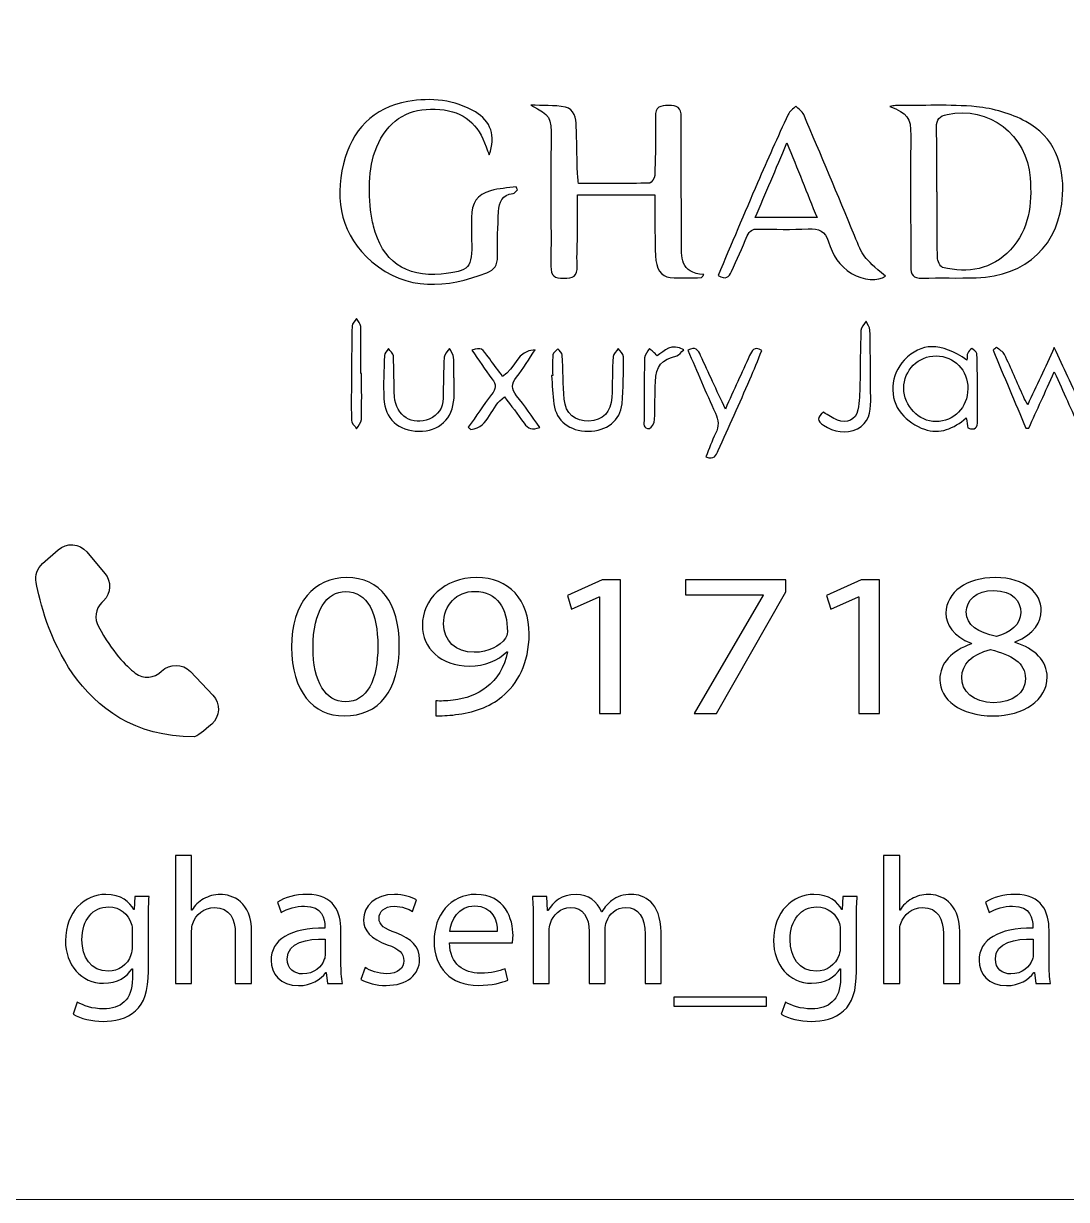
# Model space of a CAD drawing. Header units: millimetres. Extents: x -576 to 618, y 160 to 343.
# Drawn here: x -132.72 to -115.43, y 263.5 to 283 of the extents above; entities that cross this region are included whole.
import ezdxf

# ---------------------------------------------------------------- set-up
doc = ezdxf.new("R2010")
doc.units = ezdxf.units.MM
doc.header["$MEASUREMENT"] = 0
doc.layers.add('Layer 1', color=7, linetype='Continuous')

msp = doc.modelspace()

# ---------------------------------------------------------------- linework, layer by layer
at = {"layer": 'Layer 1', "color": 250, "lineweight": 18}
msp.add_open_spline([(-135.6783, 303.3001), (-135.6783, 303.3001), (-101.8483, 303.3001), (-101.8483, 303.3001), (-100.2043, 303.3001), (-98.8633, 301.9591), (-98.8633, 300.3151), (-98.8633, 300.3151), (-98.8633, 266.4851), (-98.8633, 266.4851), (-98.8633, 264.8411), (-100.2043, 263.5001), (-101.8483, 263.5001), (-101.8483, 263.5001), (-135.6783, 263.5001), (-135.6783, 263.5001), (-137.3223, 263.5001), (-138.6633, 264.8411), (-138.6633, 266.4851), (-138.6633, 266.4851), (-138.6633, 300.3151), (-138.6633, 300.3151), (-138.6633, 301.9591), (-137.3223, 303.3001), (-135.6783, 303.3001)], degree=3, knots=[0, 0, 0, 0, 0.125, 0.125, 0.125, 0.25, 0.25, 0.25, 0.375, 0.375, 0.375, 0.5, 0.5, 0.5, 0.625, 0.625, 0.625, 0.75, 0.75, 0.75, 0.875, 0.875, 0.875, 1, 1, 1, 1], dxfattribs=at)
at = {"layer": 'Layer 1', "color": 230}
for points, knots in [([(-125.002, 280.8265), (-125.0198, 280.87), (-125.0407, 280.9121), (-125.0551, 280.9566), (-125.1761, 281.3286), (-125.4245, 281.5452), (-125.8195, 281.5773), (-126.2382, 281.6116), (-126.5808, 281.4771), (-126.7961, 281.1002), (-127.0089, 280.7283), (-127.0046, 280.3196), (-126.9695, 279.9099), (-126.9617, 279.8203), (-126.9387, 279.7317), (-126.9178, 279.644), (-126.7826, 279.0684), (-126.3874, 278.7875), (-125.7974, 278.8465), (-125.3222, 278.8946), (-125.2828, 278.9389), (-125.2928, 279.4122), (-125.2953, 279.5367), (-125.2972, 279.6616), (-125.2956, 279.786), (-125.2934, 280.0269), (-125.2042, 280.1642), (-124.9789, 280.2287), (-124.842, 280.2678), (-124.6956, 280.2733), (-124.5537, 280.2939), (-124.5471, 280.2768), (-124.5406, 280.2602), (-124.534, 280.2431), (-124.558, 280.2222), (-124.5805, 280.1851), (-124.6067, 280.1826), (-124.7889, 280.1632), (-124.8394, 280.0366), (-124.847, 279.8852), (-124.8594, 279.6365), (-124.87, 279.3869), (-124.8647, 279.1376), (-124.8619, 278.9966), (-124.914, 278.9158), (-125.042, 278.8674), (-125.7088, 278.6141), (-126.3668, 278.5564), (-126.9474, 279.0524), (-127.4476, 279.4802), (-127.5702, 280.0547), (-127.4188, 280.6756), (-127.2828, 281.2321), (-126.9284, 281.6081), (-126.349, 281.709), (-125.9645, 281.776), (-125.5802, 281.7408), (-125.2311, 281.5352), (-124.9777, 281.3853), (-124.8847, 281.138), (-125.002, 280.8265)], [0, 0, 0, 0, 0.05, 0.05, 0.05, 0.1, 0.1, 0.1, 0.15, 0.15, 0.15, 0.2, 0.2, 0.2, 0.25, 0.25, 0.25, 0.3, 0.3, 0.3, 0.35, 0.35, 0.35, 0.4, 0.4, 0.4, 0.45, 0.45, 0.45, 0.5, 0.5, 0.5, 0.55, 0.55, 0.55, 0.6, 0.6, 0.6, 0.65, 0.65, 0.65, 0.7, 0.7, 0.7, 0.75, 0.75, 0.75, 0.8, 0.8, 0.8, 0.85, 0.85, 0.85, 0.9, 0.9, 0.9, 0.95, 0.95, 0.95, 1, 1, 1, 1]), ([(-121.4823, 278.7875), (-121.6564, 278.7875), (-121.8314, 278.776), (-122.004, 278.7913), (-122.1534, 278.8043), (-122.2373, 278.9345), (-122.2458, 279.1517), (-122.2564, 279.4234), (-122.2545, 279.6958), (-122.2573, 279.9682), (-122.2579, 280.029), (-122.2573, 280.0899), (-122.2573, 280.1601), (-122.2573, 280.1601), (-123.5375, 280.1601), (-123.5375, 280.1601), (-123.5375, 279.9494), (-123.5362, 279.7466), (-123.5378, 279.5442), (-123.5394, 279.357), (-123.5543, 279.1694), (-123.5437, 278.9828), (-123.5341, 278.8088), (-123.6139, 278.7776), (-123.7665, 278.7766), (-123.9169, 278.7753), (-123.9815, 278.8159), (-123.9796, 278.976), (-123.9746, 279.4746), (-123.9809, 279.9738), (-123.9815, 280.4727), (-123.9815, 280.6771), (-123.9771, 280.8811), (-123.9768, 281.0852), (-123.9762, 281.4611), (-123.9824, 281.4702), (-124.3135, 281.6478), (-124.1216, 281.639), (-123.9254, 281.6518), (-123.7391, 281.6147), (-123.5927, 281.5853), (-123.5646, 281.4312), (-123.5587, 281.2977), (-123.5481, 281.0596), (-123.5484, 280.8215), (-123.5419, 280.5835), (-123.5397, 280.5108), (-123.5303, 280.439), (-123.5231, 280.3497), (-123.1213, 280.3497), (-122.7313, 280.347), (-122.3416, 280.3554), (-122.3116, 280.356), (-122.2598, 280.4369), (-122.2583, 280.4818), (-122.2483, 280.8047), (-122.2401, 281.1282), (-122.2485, 281.4509), (-122.2532, 281.6243), (-122.1662, 281.6437), (-122.0283, 281.6437), (-121.8913, 281.6437), (-121.819, 281.611), (-121.8199, 281.4533), (-121.8233, 280.7673), (-121.8161, 280.0811), (-121.8158, 279.3947), (-121.8158, 279.1342), (-121.8433, 278.8621), (-121.4439, 278.8384), (-121.4567, 278.8212), (-121.4694, 278.8047), (-121.4823, 278.7875)], [0, 0, 0, 0, 0.0416667, 0.0416667, 0.0416667, 0.0833333, 0.0833333, 0.0833333, 0.125, 0.125, 0.125, 0.1666667, 0.1666667, 0.1666667, 0.2083333, 0.2083333, 0.2083333, 0.25, 0.25, 0.25, 0.2916667, 0.2916667, 0.2916667, 0.3333333, 0.3333333, 0.3333333, 0.375, 0.375, 0.375, 0.4166667, 0.4166667, 0.4166667, 0.4583333, 0.4583333, 0.4583333, 0.5, 0.5, 0.5, 0.5416667, 0.5416667, 0.5416667, 0.5833333, 0.5833333, 0.5833333, 0.625, 0.625, 0.625, 0.6666667, 0.6666667, 0.6666667, 0.7083333, 0.7083333, 0.7083333, 0.75, 0.75, 0.75, 0.7916667, 0.7916667, 0.7916667, 0.8333333, 0.8333333, 0.8333333, 0.875, 0.875, 0.875, 0.9166667, 0.9166667, 0.9166667, 0.9583333, 0.9583333, 0.9583333, 1, 1, 1, 1]), ([(-121.2095, 278.8221), (-120.9883, 279.3426), (-120.774, 279.853), (-120.5543, 280.361), (-120.3902, 280.7401), (-120.221, 281.1173), (-120.048, 281.4924), (-120.0229, 281.5467), (-119.9637, 281.585), (-119.9203, 281.6306), (-119.876, 281.5844), (-119.8136, 281.546), (-119.7899, 281.4908), (-119.506, 280.8247), (-119.2245, 280.1575), (-118.9493, 279.4877), (-118.8024, 279.1304), (-118.8083, 279.128), (-118.4364, 278.8147), (-118.5471, 278.7208), (-118.8077, 278.7429), (-118.9961, 278.8574), (-119.197, 278.9791), (-119.3138, 279.1666), (-119.379, 279.3804), (-119.4339, 279.561), (-119.5368, 279.6063), (-119.7141, 279.5965), (-119.9908, 279.5816), (-120.2692, 279.5894), (-120.5468, 279.5944), (-120.6389, 279.5959), (-120.6901, 279.566), (-120.7259, 279.4789), (-120.808, 279.2802), (-120.9016, 279.0864), (-120.9877, 278.8895), (-121.0279, 278.7975), (-121.081, 278.7492), (-121.2095, 278.8221)], [0, 0, 0, 0, 0.0769231, 0.0769231, 0.0769231, 0.1538462, 0.1538462, 0.1538462, 0.2307692, 0.2307692, 0.2307692, 0.3076923, 0.3076923, 0.3076923, 0.3846154, 0.3846154, 0.3846154, 0.4615385, 0.4615385, 0.4615385, 0.5384615, 0.5384615, 0.5384615, 0.6153846, 0.6153846, 0.6153846, 0.6923077, 0.6923077, 0.6923077, 0.7692308, 0.7692308, 0.7692308, 0.8461538, 0.8461538, 0.8461538, 0.9230769, 0.9230769, 0.9230769, 1, 1, 1, 1]), ([(-118.3602, 281.6248), (-118.3293, 281.6304), (-118.2987, 281.641), (-118.2682, 281.6407), (-117.8207, 281.6386), (-117.3708, 281.6635), (-116.9275, 281.6217), (-116.6479, 281.5951), (-116.3558, 281.5097), (-116.1084, 281.3774), (-115.6348, 281.125), (-115.4707, 280.6704), (-115.4978, 280.1583), (-115.5418, 279.3337), (-116.1, 278.8076), (-116.9291, 278.7852), (-117.2285, 278.7768), (-117.529, 278.7876), (-117.8289, 278.7786), (-117.9723, 278.7745), (-118.0167, 278.8348), (-118.0164, 278.9686), (-118.0148, 279.5518), (-118.0192, 280.1349), (-118.0201, 280.7178), (-118.0201, 280.8594), (-118.0107, 281.0008), (-118.0127, 281.1424), (-118.0167, 281.4466), (-118.0688, 281.5134), (-118.3602, 281.6248)], [0, 0, 0, 0, 0.1, 0.1, 0.1, 0.2, 0.2, 0.2, 0.3, 0.3, 0.3, 0.4, 0.4, 0.4, 0.5, 0.5, 0.5, 0.6, 0.6, 0.6, 0.7, 0.7, 0.7, 0.8, 0.8, 0.8, 0.9, 0.9, 0.9, 1, 1, 1, 1]), ([(-117.5858, 280.2117), (-117.5858, 280.2117), (-117.5773, 280.2117), (-117.5773, 280.2117), (-117.5773, 279.8494), (-117.5812, 279.4869), (-117.5733, 279.1246), (-117.5718, 279.0663), (-117.5277, 278.968), (-117.4869, 278.958), (-117.0638, 278.8569), (-116.6738, 278.9181), (-116.3642, 279.2498), (-116.0491, 279.587), (-116.0042, 280.0073), (-116.0358, 280.4407), (-116.0885, 281.1646), (-116.72, 281.6413), (-117.4113, 281.495), (-117.5393, 281.4681), (-117.5918, 281.4176), (-117.5886, 281.2819), (-117.5798, 280.9252), (-117.5858, 280.5686), (-117.5858, 280.2117)], [0, 0, 0, 0, 0.125, 0.125, 0.125, 0.25, 0.25, 0.25, 0.375, 0.375, 0.375, 0.5, 0.5, 0.5, 0.625, 0.625, 0.625, 0.75, 0.75, 0.75, 0.875, 0.875, 0.875, 1, 1, 1, 1]), ([(-120.0676, 281.0237), (-120.2545, 280.5825), (-120.4214, 280.1879), (-120.5927, 279.7828), (-120.5927, 279.7828), (-119.5687, 279.7828), (-119.5687, 279.7828), (-119.7337, 280.1931), (-119.8907, 280.5838), (-120.0676, 281.0237)], [0, 0, 0, 0, 0.3333333, 0.3333333, 0.3333333, 0.6666667, 0.6666667, 0.6666667, 1, 1, 1, 1]), ([(-127.1171, 277.1994), (-127.1171, 276.9452), (-127.1124, 276.6905), (-127.1209, 276.4365), (-127.1227, 276.3835), (-127.1723, 276.3321), (-127.2001, 276.2799), (-127.2304, 276.3286), (-127.2862, 276.3773), (-127.2865, 276.4263), (-127.289, 276.946), (-127.2847, 277.4662), (-127.2753, 277.986), (-127.2747, 278.0278), (-127.2257, 278.069), (-127.1989, 278.1101), (-127.1758, 278.0665), (-127.1336, 278.0235), (-127.1324, 277.9794), (-127.1262, 277.7196), (-127.1295, 277.4593), (-127.1295, 277.1994), (-127.1295, 277.1994), (-127.1171, 277.1994), (-127.1171, 277.1994)], [0, 0, 0, 0, 0.125, 0.125, 0.125, 0.25, 0.25, 0.25, 0.375, 0.375, 0.375, 0.5, 0.5, 0.5, 0.625, 0.625, 0.625, 0.75, 0.75, 0.75, 0.875, 0.875, 0.875, 1, 1, 1, 1]), ([(-119.4636, 276.5547), (-119.3791, 276.5075), (-119.3083, 276.4595), (-119.2312, 276.4264), (-119.0739, 276.3588), (-118.9273, 276.4258), (-118.8927, 276.5943), (-118.8646, 276.7309), (-118.8624, 276.8739), (-118.8586, 277.0149), (-118.8505, 277.3144), (-118.8527, 277.6142), (-118.8405, 277.9138), (-118.8384, 277.9656), (-118.7847, 278.0159), (-118.7547, 278.0664), (-118.7329, 278.0161), (-118.6933, 277.9659), (-118.692, 277.9154), (-118.6836, 277.525), (-118.683, 277.1347), (-118.6787, 276.744), (-118.6764, 276.5534), (-118.7124, 276.3768), (-118.8992, 276.2826), (-119.0949, 276.1844), (-119.2833, 276.2308), (-119.4621, 276.3413), (-119.5681, 276.4071), (-119.5719, 276.4742), (-119.4636, 276.5547)], [0, 0, 0, 0, 0.1, 0.1, 0.1, 0.2, 0.2, 0.2, 0.3, 0.3, 0.3, 0.4, 0.4, 0.4, 0.5, 0.5, 0.5, 0.6, 0.6, 0.6, 0.7, 0.7, 0.7, 0.8, 0.8, 0.8, 0.9, 0.9, 0.9, 1, 1, 1, 1]), ([(-117.0845, 277.4208), (-117.0798, 277.472), (-117.0842, 277.5088), (-117.0714, 277.5372), (-117.058, 277.5668), (-117.0278, 277.5884), (-117.0043, 277.6137), (-116.9759, 277.5866), (-116.9269, 277.5619), (-116.922, 277.5307), (-116.9085, 277.4473), (-116.9126, 277.3616), (-116.912, 277.2764), (-116.9104, 276.9881), (-116.911, 276.6995), (-116.9073, 276.4109), (-116.9061, 276.2979), (-116.9473, 276.252), (-117.0699, 276.2948), (-117.077, 276.3404), (-117.0845, 276.3894), (-117.0958, 276.4621), (-117.3041, 276.2845), (-117.5351, 276.1819), (-117.789, 276.2726), (-117.9304, 276.3232), (-118.0726, 276.4199), (-118.1703, 276.5342), (-118.3834, 276.7837), (-118.3485, 277.1843), (-118.122, 277.4205), (-117.8427, 277.7126), (-117.5214, 277.7169), (-117.0845, 277.4208)], [0, 0, 0, 0, 0.0909091, 0.0909091, 0.0909091, 0.1818182, 0.1818182, 0.1818182, 0.2727273, 0.2727273, 0.2727273, 0.3636364, 0.3636364, 0.3636364, 0.4545455, 0.4545455, 0.4545455, 0.5454545, 0.5454545, 0.5454545, 0.6363636, 0.6363636, 0.6363636, 0.7272727, 0.7272727, 0.7272727, 0.8181818, 0.8181818, 0.8181818, 0.9090909, 0.9090909, 0.9090909, 1, 1, 1, 1]), ([(-125.5841, 277.1272), (-125.5841, 277.0142), (-125.5782, 276.9004), (-125.5851, 276.7881), (-125.606, 276.4458), (-125.8325, 276.2361), (-126.1704, 276.2398), (-126.504, 276.2439), (-126.7333, 276.4508), (-126.7474, 276.7815), (-126.7576, 277.0183), (-126.7474, 277.2564), (-126.738, 277.4939), (-126.7364, 277.5338), (-126.6949, 277.5721), (-126.6715, 277.6111), (-126.6428, 277.5705), (-126.5916, 277.5313), (-126.5895, 277.4892), (-126.5769, 277.2636), (-126.5854, 277.0364), (-126.5704, 276.8108), (-126.5495, 276.4973), (-126.2709, 276.3235), (-125.9957, 276.4433), (-125.8459, 276.5085), (-125.7695, 276.6261), (-125.7657, 276.7883), (-125.7598, 277.0149), (-125.762, 277.2411), (-125.7479, 277.467), (-125.7451, 277.5176), (-125.6902, 277.565), (-125.659, 277.6142), (-125.636, 277.5646), (-125.5972, 277.517), (-125.5929, 277.4661), (-125.5825, 277.354), (-125.5898, 277.2402), (-125.5898, 277.1272), (-125.5898, 277.1272), (-125.5841, 277.1272), (-125.5841, 277.1272)], [0, 0, 0, 0, 0.0714286, 0.0714286, 0.0714286, 0.1428571, 0.1428571, 0.1428571, 0.2142857, 0.2142857, 0.2142857, 0.2857143, 0.2857143, 0.2857143, 0.3571429, 0.3571429, 0.3571429, 0.4285714, 0.4285714, 0.4285714, 0.5, 0.5, 0.5, 0.5714286, 0.5714286, 0.5714286, 0.6428571, 0.6428571, 0.6428571, 0.7142857, 0.7142857, 0.7142857, 0.7857143, 0.7857143, 0.7857143, 0.8571429, 0.8571429, 0.8571429, 0.9285714, 0.9285714, 0.9285714, 1, 1, 1, 1]), ([(-124.1649, 276.3048), (-124.2862, 276.2524), (-124.3599, 276.2817), (-124.4251, 276.375), (-124.5284, 276.5229), (-124.6407, 276.6646), (-124.749, 276.8087), (-124.9767, 276.6696), (-124.9932, 276.3058), (-125.3055, 276.2693), (-125.32, 276.2814), (-125.3343, 276.2936), (-125.3483, 276.3054), (-125.2207, 276.4868), (-125.0996, 276.6733), (-124.963, 276.8471), (-124.8878, 276.9432), (-124.8813, 277.0143), (-124.9571, 277.1123), (-125.0735, 277.263), (-125.1764, 277.4246), (-125.2878, 277.5853), (-125.128, 277.6284), (-125.1284, 277.628), (-124.9942, 277.4415), (-124.9227, 277.3417), (-124.8488, 277.2437), (-124.7796, 277.1497), (-124.5648, 277.2745), (-124.5499, 277.5882), (-124.2407, 277.59), (-124.3424, 277.4393), (-124.4369, 277.2827), (-124.5486, 277.1397), (-124.636, 277.0278), (-124.6372, 276.9416), (-124.547, 276.8303), (-124.4129, 276.6643), (-124.295, 276.4855), (-124.1649, 276.3048)], [0, 0, 0, 0, 0.0769231, 0.0769231, 0.0769231, 0.1538462, 0.1538462, 0.1538462, 0.2307692, 0.2307692, 0.2307692, 0.3076923, 0.3076923, 0.3076923, 0.3846154, 0.3846154, 0.3846154, 0.4615385, 0.4615385, 0.4615385, 0.5384615, 0.5384615, 0.5384615, 0.6153846, 0.6153846, 0.6153846, 0.6923077, 0.6923077, 0.6923077, 0.7692308, 0.7692308, 0.7692308, 0.8461538, 0.8461538, 0.8461538, 0.9230769, 0.9230769, 0.9230769, 1, 1, 1, 1]), ([(-123.9502, 277.1662), (-123.9502, 277.2795), (-123.957, 277.3937), (-123.9461, 277.506), (-123.9427, 277.5428), (-123.8922, 277.5752), (-123.8634, 277.6096), (-123.8382, 277.5734), (-123.7932, 277.5382), (-123.7907, 277.5004), (-123.7758, 277.2576), (-123.7785, 277.0133), (-123.7589, 276.7706), (-123.7399, 276.5357), (-123.5733, 276.3971), (-123.3496, 276.4087), (-123.1199, 276.4202), (-122.9792, 276.5628), (-122.9695, 276.8014), (-122.9608, 277.028), (-122.9624, 277.2548), (-122.9483, 277.481), (-122.9455, 277.5272), (-122.8931, 277.5703), (-122.8638, 277.6146), (-122.8341, 277.5687), (-122.7792, 277.5225), (-122.7789, 277.4761), (-122.7774, 277.2162), (-122.7755, 276.9547), (-122.7995, 276.6964), (-122.8257, 276.4158), (-123.0572, 276.2402), (-123.3614, 276.2405), (-123.6697, 276.2408), (-123.8909, 276.4121), (-123.9296, 276.6923), (-123.9508, 276.8486), (-123.9555, 277.0074), (-123.9674, 277.1653), (-123.9617, 277.1656), (-123.9561, 277.1659), (-123.9502, 277.1662)], [0, 0, 0, 0, 0.0714286, 0.0714286, 0.0714286, 0.1428571, 0.1428571, 0.1428571, 0.2142857, 0.2142857, 0.2142857, 0.2857143, 0.2857143, 0.2857143, 0.3571429, 0.3571429, 0.3571429, 0.4285714, 0.4285714, 0.4285714, 0.5, 0.5, 0.5, 0.5714286, 0.5714286, 0.5714286, 0.6428571, 0.6428571, 0.6428571, 0.7142857, 0.7142857, 0.7142857, 0.7857143, 0.7857143, 0.7857143, 0.8571429, 0.8571429, 0.8571429, 0.9285714, 0.9285714, 0.9285714, 1, 1, 1, 1]), ([(-122.2156, 277.4925), (-122.0985, 277.5736), (-121.9846, 277.7078), (-121.7765, 277.5912), (-121.8202, 277.5522), (-121.8508, 277.5025), (-121.8917, 277.4917), (-122.1497, 277.4223), (-122.2342, 277.3316), (-122.2477, 277.0623), (-122.2583, 276.8535), (-122.2499, 276.6439), (-122.2617, 276.4352), (-122.2648, 276.3824), (-122.3075, 276.2931), (-122.3426, 276.2882), (-122.4605, 276.2701), (-122.4345, 276.3746), (-122.4345, 276.4408), (-122.4352, 276.7802), (-122.4349, 277.1194), (-122.4255, 277.4582), (-122.4239, 277.5113), (-122.3743, 277.5628), (-122.3469, 277.6149), (-122.3073, 277.5781), (-122.2679, 277.5413), (-122.2156, 277.4925)], [0, 0, 0, 0, 0.1111111, 0.1111111, 0.1111111, 0.2222222, 0.2222222, 0.2222222, 0.3333333, 0.3333333, 0.3333333, 0.4444444, 0.4444444, 0.4444444, 0.5555556, 0.5555556, 0.5555556, 0.6666667, 0.6666667, 0.6666667, 0.7777778, 0.7777778, 0.7777778, 0.8888889, 0.8888889, 0.8888889, 1, 1, 1, 1]), ([(-120.4847, 277.58), (-120.5502, 277.4187), (-120.6123, 277.2567), (-120.6819, 277.0976), (-120.8545, 276.7042), (-121.0298, 276.312), (-121.2052, 275.9198), (-121.2395, 275.8431), (-121.2719, 275.756), (-121.4108, 275.8184), (-121.3574, 275.9482), (-121.31, 276.0786), (-121.2501, 276.2037), (-121.1942, 276.3201), (-121.198, 276.4231), (-121.2526, 276.5419), (-121.4108, 276.8846), (-121.5568, 277.2328), (-121.7096, 277.5835), (-121.5824, 277.6558), (-121.5383, 277.585), (-121.4978, 277.4961), (-121.3671, 277.2097), (-121.2342, 276.9242), (-121.0884, 276.6091), (-120.9456, 276.9242), (-120.8161, 277.2106), (-120.6856, 277.4964), (-120.6497, 277.5744), (-120.6151, 277.6596), (-120.4847, 277.58)], [0, 0, 0, 0, 0.1, 0.1, 0.1, 0.2, 0.2, 0.2, 0.3, 0.3, 0.3, 0.4, 0.4, 0.4, 0.5, 0.5, 0.5, 0.6, 0.6, 0.6, 0.7, 0.7, 0.7, 0.8, 0.8, 0.8, 0.9, 0.9, 0.9, 1, 1, 1, 1]), ([(-115.6357, 277.2238), (-115.7883, 276.8875), (-115.9234, 276.5908), (-116.0582, 276.294), (-116.0744, 276.2924), (-116.091, 276.2912), (-116.1075, 276.29), (-116.2884, 276.7218), (-116.4698, 277.1533), (-116.651, 277.5851), (-116.632, 277.6004), (-116.6136, 277.616), (-116.5948, 277.6317), (-116.5493, 277.5927), (-116.4847, 277.5627), (-116.461, 277.5131), (-116.3509, 277.2831), (-116.2525, 277.0482), (-116.1493, 276.8151), (-116.1315, 276.7754), (-116.1091, 276.738), (-116.0775, 276.6784), (-115.9306, 276.9945), (-115.7932, 277.2903), (-115.6366, 277.6266), (-115.4809, 277.2925), (-115.3424, 276.9945), (-115.1901, 276.6675), (-115.0576, 276.9633), (-114.9415, 277.2322), (-114.8154, 277.4965), (-114.789, 277.5521), (-114.7243, 277.5889), (-114.6775, 277.6344), (-114.6554, 277.6191), (-114.6336, 277.6035), (-114.612, 277.588), (-114.7955, 277.1561), (-114.9792, 276.7243), (-115.1627, 276.2931), (-115.1795, 276.2922), (-115.1967, 276.2912), (-115.2132, 276.2906), (-115.349, 276.5901), (-115.4847, 276.8896), (-115.6357, 277.2238)], [0, 0, 0, 0, 0.0666667, 0.0666667, 0.0666667, 0.1333333, 0.1333333, 0.1333333, 0.2, 0.2, 0.2, 0.2666667, 0.2666667, 0.2666667, 0.3333333, 0.3333333, 0.3333333, 0.4, 0.4, 0.4, 0.4666667, 0.4666667, 0.4666667, 0.5333333, 0.5333333, 0.5333333, 0.6, 0.6, 0.6, 0.6666667, 0.6666667, 0.6666667, 0.7333333, 0.7333333, 0.7333333, 0.8, 0.8, 0.8, 0.8666667, 0.8666667, 0.8666667, 0.9333333, 0.9333333, 0.9333333, 1, 1, 1, 1]), ([(-117.5934, 277.4898), (-117.8929, 277.4917), (-118.1304, 277.2539), (-118.1304, 276.9519), (-118.13, 276.658), (-117.8814, 276.4003), (-117.5988, 276.4009), (-117.2982, 276.4015), (-117.0723, 276.6339), (-117.0699, 276.9453), (-117.0674, 277.2549), (-117.2917, 277.4879), (-117.5934, 277.4898)], [0, 0, 0, 0, 0.25, 0.25, 0.25, 0.5, 0.5, 0.5, 0.75, 0.75, 0.75, 1, 1, 1, 1]), ([(-131.4219, 273.4016), (-131.4219, 273.4016), (-131.3926, 273.4304), (-131.3926, 273.4304), (-131.2687, 273.5527), (-131.2593, 273.7498), (-131.372, 273.8828), (-131.372, 273.8828), (-131.6715, 274.2381), (-131.6715, 274.2381), (-131.7923, 274.3811), (-132.0066, 274.3967), (-132.1467, 274.2734), (-132.1467, 274.2734), (-132.4044, 274.0463), (-132.4044, 274.0463), (-132.493, 273.9683), (-132.5333, 273.85), (-132.5114, 273.7337), (-132.395, 273.109), (-131.874, 271.172), (-129.8943, 271.172), (-129.8497, 271.172), (-129.7221, 271.2753), (-129.6016, 271.3824), (-129.4606, 271.5084), (-129.4512, 271.7253), (-129.5813, 271.8619), (-129.5813, 271.8619), (-129.9545, 272.2541), (-129.9545, 272.2541), (-130.0834, 272.3898), (-130.299, 272.3927), (-130.4316, 272.26), (-130.5498, 272.1417), (-130.7361, 272.1284), (-130.869, 272.2295), (-131.0291, 272.3511), (-131.2466, 272.5779), (-131.479, 272.9998), (-131.5514, 273.1312), (-131.5286, 273.2966), (-131.4219, 273.4016)], [0, 0, 0, 0, 0.0714286, 0.0714286, 0.0714286, 0.1428571, 0.1428571, 0.1428571, 0.2142857, 0.2142857, 0.2142857, 0.2857143, 0.2857143, 0.2857143, 0.3571429, 0.3571429, 0.3571429, 0.4285714, 0.4285714, 0.4285714, 0.5, 0.5, 0.5, 0.5714286, 0.5714286, 0.5714286, 0.6428571, 0.6428571, 0.6428571, 0.7142857, 0.7142857, 0.7142857, 0.7857143, 0.7857143, 0.7857143, 0.8571429, 0.8571429, 0.8571429, 0.9285714, 0.9285714, 0.9285714, 1, 1, 1, 1]), ([(-126.4921, 272.6904), (-126.4921, 271.9363), (-126.8241, 271.5197), (-127.4076, 271.5197), (-127.922, 271.5197), (-128.2705, 271.9259), (-128.2787, 272.6601), (-128.2787, 273.4039), (-127.8977, 273.8136), (-127.3629, 273.8136), (-126.8078, 273.8136), (-126.4921, 273.3971), (-126.4921, 272.6904)], [0, 0, 0, 0, 0.25, 0.25, 0.25, 0.5, 0.5, 0.5, 0.75, 0.75, 0.75, 1, 1, 1, 1]), ([(-125.8874, 271.769), (-125.8103, 271.7621), (-125.7211, 271.769), (-125.5997, 271.779), (-125.3932, 271.8034), (-125.1985, 271.8748), (-125.0487, 271.9943), (-124.8742, 272.1275), (-124.7488, 272.3219), (-124.7002, 272.5846), (-124.7002, 272.5846), (-124.7123, 272.5846), (-124.7123, 272.5846), (-124.8581, 272.4345), (-125.0686, 272.3459), (-125.3323, 272.3459), (-125.8063, 272.3459), (-126.1102, 272.6464), (-126.1102, 273.0251), (-126.1102, 273.4448), (-125.7495, 273.8136), (-125.2106, 273.8136), (-124.6718, 273.8136), (-124.3395, 273.4448), (-124.3395, 272.8785), (-124.3395, 272.3902), (-124.5342, 272.0489), (-124.7934, 271.8373), (-124.9959, 271.6701), (-125.2755, 271.5677), (-125.5592, 271.5403), (-125.6886, 271.5232), (-125.8022, 271.5197), (-125.8874, 271.5232), (-125.8874, 271.5232), (-125.8874, 271.769), (-125.8874, 271.769)], [0, 0, 0, 0, 0.0833333, 0.0833333, 0.0833333, 0.1666667, 0.1666667, 0.1666667, 0.25, 0.25, 0.25, 0.3333333, 0.3333333, 0.3333333, 0.4166667, 0.4166667, 0.4166667, 0.5, 0.5, 0.5, 0.5833333, 0.5833333, 0.5833333, 0.6666667, 0.6666667, 0.6666667, 0.75, 0.75, 0.75, 0.8333333, 0.8333333, 0.8333333, 0.9166667, 0.9166667, 0.9166667, 1, 1, 1, 1]), ([(-117.5332, 272.1206), (-117.5332, 272.4004), (-117.3348, 272.5986), (-117.0109, 272.7147), (-117.0109, 272.7147), (-117.0146, 272.7246), (-117.0146, 272.7246), (-117.3064, 272.8407), (-117.4321, 273.0319), (-117.4321, 273.2232), (-117.4321, 273.5749), (-117.0795, 273.8135), (-116.6178, 273.8135), (-116.1073, 273.8135), (-115.8521, 273.5439), (-115.8521, 273.2676), (-115.8521, 273.08), (-115.9613, 272.8785), (-116.2855, 272.7486), (-116.2855, 272.7486), (-116.2855, 272.7384), (-116.2855, 272.7384), (-115.9575, 272.6292), (-115.7547, 272.4345), (-115.7547, 272.1649), (-115.7547, 271.7792), (-116.1475, 271.52), (-116.6499, 271.52), (-117.2012, 271.52), (-117.5332, 271.7961), (-117.5332, 272.1206)], [0, 0, 0, 0, 0.1, 0.1, 0.1, 0.2, 0.2, 0.2, 0.3, 0.3, 0.3, 0.4, 0.4, 0.4, 0.5, 0.5, 0.5, 0.6, 0.6, 0.6, 0.7, 0.7, 0.7, 0.8, 0.8, 0.8, 0.9, 0.9, 0.9, 1, 1, 1, 1]), ([(-123.1719, 273.4961), (-123.1719, 273.4961), (-123.18, 273.4961), (-123.18, 273.4961), (-123.18, 273.4961), (-123.6377, 273.288), (-123.6377, 273.288), (-123.6377, 273.288), (-123.7067, 273.5167), (-123.7067, 273.5167), (-123.7067, 273.5167), (-123.1314, 273.776), (-123.1314, 273.776), (-123.1314, 273.776), (-122.8275, 273.776), (-122.8275, 273.776), (-122.8275, 273.776), (-122.8275, 271.5573), (-122.8275, 271.5573), (-122.8275, 271.5573), (-123.1719, 271.5573), (-123.1719, 271.5573), (-123.1719, 271.5573), (-123.1719, 273.4961), (-123.1719, 273.4961)], [0, 0, 0, 0, 0.125, 0.125, 0.125, 0.25, 0.25, 0.25, 0.375, 0.375, 0.375, 0.5, 0.5, 0.5, 0.625, 0.625, 0.625, 0.75, 0.75, 0.75, 0.875, 0.875, 0.875, 1, 1, 1, 1]), ([(-120.0876, 273.7761), (-120.0876, 273.7761), (-120.0876, 273.578), (-120.0876, 273.578), (-120.0876, 273.578), (-121.2343, 271.5574), (-121.2343, 271.5574), (-121.2343, 271.5574), (-121.6028, 271.5574), (-121.6028, 271.5574), (-121.6028, 271.5574), (-120.4603, 273.5203), (-120.4603, 273.5203), (-120.4603, 273.5203), (-120.4603, 273.5269), (-120.4603, 273.5269), (-120.4603, 273.5269), (-121.7488, 273.5269), (-121.7488, 273.5269), (-121.7488, 273.5269), (-121.7488, 273.7761), (-121.7488, 273.7761), (-121.7488, 273.7761), (-120.0876, 273.7761), (-120.0876, 273.7761)], [0, 0, 0, 0, 0.125, 0.125, 0.125, 0.25, 0.25, 0.25, 0.375, 0.375, 0.375, 0.5, 0.5, 0.5, 0.625, 0.625, 0.625, 0.75, 0.75, 0.75, 0.875, 0.875, 0.875, 1, 1, 1, 1]), ([(-118.8754, 273.4961), (-118.8754, 273.4961), (-118.8836, 273.4961), (-118.8836, 273.4961), (-118.8836, 273.4961), (-119.3413, 273.288), (-119.3413, 273.288), (-119.3413, 273.288), (-119.4101, 273.5167), (-119.4101, 273.5167), (-119.4101, 273.5167), (-118.8348, 273.776), (-118.8348, 273.776), (-118.8348, 273.776), (-118.5309, 273.776), (-118.5309, 273.776), (-118.5309, 273.776), (-118.5309, 271.5573), (-118.5309, 271.5573), (-118.5309, 271.5573), (-118.8754, 271.5573), (-118.8754, 271.5573), (-118.8754, 271.5573), (-118.8754, 273.4961), (-118.8754, 273.4961)], [0, 0, 0, 0, 0.125, 0.125, 0.125, 0.25, 0.25, 0.25, 0.375, 0.375, 0.375, 0.5, 0.5, 0.5, 0.625, 0.625, 0.625, 0.75, 0.75, 0.75, 0.875, 0.875, 0.875, 1, 1, 1, 1]), ([(-127.922, 272.6564), (-127.922, 272.0795), (-127.7115, 271.7521), (-127.3872, 271.7521), (-127.0228, 271.7521), (-126.8484, 272.1103), (-126.8484, 272.6769), (-126.8484, 273.223), (-127.0144, 273.5814), (-127.3832, 273.5814), (-127.6952, 273.5814), (-127.922, 273.2607), (-127.922, 272.6564)], [0, 0, 0, 0, 0.25, 0.25, 0.25, 0.5, 0.5, 0.5, 0.75, 0.75, 0.75, 1, 1, 1, 1]), ([(-125.7575, 273.0457), (-125.7575, 272.769), (-125.5592, 272.5746), (-125.2512, 272.5746), (-125.0121, 272.5746), (-124.8256, 272.6736), (-124.7326, 272.8064), (-124.7123, 272.8339), (-124.7002, 272.8682), (-124.7002, 272.916), (-124.7002, 273.2947), (-124.8661, 273.5852), (-125.239, 273.5852), (-125.5429, 273.5852), (-125.7575, 273.3596), (-125.7575, 273.0457)], [0, 0, 0, 0, 0.2, 0.2, 0.2, 0.4, 0.4, 0.4, 0.6, 0.6, 0.6, 0.8, 0.8, 0.8, 1, 1, 1, 1]), ([(-117.0957, 273.2435), (-117.0957, 273.0217), (-116.897, 272.9022), (-116.5935, 272.8342), (-116.3666, 272.8991), (-116.1922, 273.0354), (-116.1922, 273.2369), (-116.1922, 273.4145), (-116.318, 273.5986), (-116.6378, 273.5986), (-116.9335, 273.5986), (-117.0957, 273.4348), (-117.0957, 273.2435)], [0, 0, 0, 0, 0.25, 0.25, 0.25, 0.5, 0.5, 0.5, 0.75, 0.75, 0.75, 1, 1, 1, 1]), ([(-116.1152, 272.134), (-116.1152, 272.4039), (-116.3379, 272.5336), (-116.6948, 272.6189), (-117.0025, 272.544), (-117.1684, 272.3733), (-117.1684, 272.1615), (-117.1806, 271.9365), (-116.9781, 271.7383), (-116.6421, 271.7383), (-116.322, 271.7383), (-116.1152, 271.9056), (-116.1152, 272.134)], [0, 0, 0, 0, 0.25, 0.25, 0.25, 0.5, 0.5, 0.5, 0.75, 0.75, 0.75, 1, 1, 1, 1]), ([(-130.2037, 269.2023), (-130.2037, 269.2023), (-129.9338, 269.2023), (-129.9338, 269.2023), (-129.9338, 269.2023), (-129.9338, 268.299), (-129.9338, 268.299), (-129.9338, 268.299), (-129.9279, 268.299), (-129.9279, 268.299), (-129.8848, 268.3742), (-129.8174, 268.4401), (-129.7347, 268.4847), (-129.6549, 268.5296), (-129.56, 268.5592), (-129.4586, 268.5592), (-129.2593, 268.5592), (-128.9403, 268.4401), (-128.9403, 267.9405), (-128.9403, 267.9405), (-128.9403, 267.0794), (-128.9403, 267.0794), (-128.9403, 267.0794), (-129.2103, 267.0794), (-129.2103, 267.0794), (-129.2103, 267.0794), (-129.2103, 267.9106), (-129.2103, 267.9106), (-129.2103, 268.1436), (-129.2992, 268.3411), (-129.5538, 268.3411), (-129.7285, 268.3411), (-129.8664, 268.2214), (-129.9154, 268.0778), (-129.9306, 268.0423), (-129.9338, 268.0032), (-129.9338, 267.9524), (-129.9338, 267.9524), (-129.9338, 267.0794), (-129.9338, 267.0794), (-129.9338, 267.0794), (-130.2037, 267.0794), (-130.2037, 267.0794), (-130.2037, 267.0794), (-130.2037, 269.2023), (-130.2037, 269.2023)], [0, 0, 0, 0, 0.0666667, 0.0666667, 0.0666667, 0.1333333, 0.1333333, 0.1333333, 0.2, 0.2, 0.2, 0.2666667, 0.2666667, 0.2666667, 0.3333333, 0.3333333, 0.3333333, 0.4, 0.4, 0.4, 0.4666667, 0.4666667, 0.4666667, 0.5333333, 0.5333333, 0.5333333, 0.6, 0.6, 0.6, 0.6666667, 0.6666667, 0.6666667, 0.7333333, 0.7333333, 0.7333333, 0.8, 0.8, 0.8, 0.8666667, 0.8666667, 0.8666667, 0.9333333, 0.9333333, 0.9333333, 1, 1, 1, 1]), ([(-118.4679, 269.2023), (-118.4679, 269.2023), (-118.198, 269.2023), (-118.198, 269.2023), (-118.198, 269.2023), (-118.198, 268.299), (-118.198, 268.299), (-118.198, 268.299), (-118.1918, 268.299), (-118.1918, 268.299), (-118.149, 268.3742), (-118.0816, 268.4401), (-117.9986, 268.4847), (-117.9191, 268.5296), (-117.8242, 268.5592), (-117.7228, 268.5592), (-117.5238, 268.5592), (-117.2046, 268.4401), (-117.2046, 267.9405), (-117.2046, 267.9405), (-117.2046, 267.0794), (-117.2046, 267.0794), (-117.2046, 267.0794), (-117.4744, 267.0794), (-117.4744, 267.0794), (-117.4744, 267.0794), (-117.4744, 267.9106), (-117.4744, 267.9106), (-117.4744, 268.1436), (-117.5634, 268.3411), (-117.818, 268.3411), (-117.9927, 268.3411), (-118.1306, 268.2214), (-118.1796, 268.0778), (-118.1949, 268.0423), (-118.198, 268.0032), (-118.198, 267.9524), (-118.198, 267.9524), (-118.198, 267.0794), (-118.198, 267.0794), (-118.198, 267.0794), (-118.4679, 267.0794), (-118.4679, 267.0794), (-118.4679, 267.0794), (-118.4679, 269.2023), (-118.4679, 269.2023)], [0, 0, 0, 0, 0.0666667, 0.0666667, 0.0666667, 0.1333333, 0.1333333, 0.1333333, 0.2, 0.2, 0.2, 0.2666667, 0.2666667, 0.2666667, 0.3333333, 0.3333333, 0.3333333, 0.4, 0.4, 0.4, 0.4666667, 0.4666667, 0.4666667, 0.5333333, 0.5333333, 0.5333333, 0.6, 0.6, 0.6, 0.6666667, 0.6666667, 0.6666667, 0.7333333, 0.7333333, 0.7333333, 0.8, 0.8, 0.8, 0.8666667, 0.8666667, 0.8666667, 0.9333333, 0.9333333, 0.9333333, 1, 1, 1, 1]), ([(-130.6394, 268.5265), (-130.6454, 268.4219), (-130.6516, 268.3052), (-130.6516, 268.1289), (-130.6516, 268.1289), (-130.6516, 267.2887), (-130.6516, 267.2887), (-130.6516, 266.957), (-130.719, 266.7533), (-130.8631, 266.6278), (-131.0073, 266.4965), (-131.2157, 266.4544), (-131.4029, 266.4544), (-131.5808, 266.4544), (-131.7768, 266.4965), (-131.8965, 266.5742), (-131.8965, 266.5742), (-131.8288, 266.7745), (-131.8288, 266.7745), (-131.7308, 266.7146), (-131.5777, 266.6609), (-131.3935, 266.6609), (-131.1178, 266.6609), (-130.9152, 266.8013), (-130.9152, 267.1664), (-130.9152, 267.1664), (-130.9152, 267.3274), (-130.9152, 267.3274), (-130.9152, 267.3274), (-130.9215, 267.3274), (-130.9215, 267.3274), (-131.0042, 267.1932), (-131.1636, 267.0855), (-131.3935, 267.0855), (-131.7617, 267.0855), (-132.0251, 267.3904), (-132.0251, 267.7911), (-132.0251, 268.2815), (-131.6972, 268.5595), (-131.3567, 268.5595), (-131.0994, 268.5595), (-130.9583, 268.4279), (-130.8937, 268.3084), (-130.8937, 268.3084), (-130.8878, 268.3084), (-130.8878, 268.3084), (-130.8878, 268.3084), (-130.8753, 268.5265), (-130.8753, 268.5265), (-130.8753, 268.5265), (-130.6394, 268.5265), (-130.6394, 268.5265)], [0, 0, 0, 0, 0.0588235, 0.0588235, 0.0588235, 0.1176471, 0.1176471, 0.1176471, 0.1764706, 0.1764706, 0.1764706, 0.2352941, 0.2352941, 0.2352941, 0.2941176, 0.2941176, 0.2941176, 0.3529412, 0.3529412, 0.3529412, 0.4117647, 0.4117647, 0.4117647, 0.4705882, 0.4705882, 0.4705882, 0.5294118, 0.5294118, 0.5294118, 0.5882353, 0.5882353, 0.5882353, 0.6470588, 0.6470588, 0.6470588, 0.7058824, 0.7058824, 0.7058824, 0.7647059, 0.7647059, 0.7647059, 0.8235294, 0.8235294, 0.8235294, 0.8823529, 0.8823529, 0.8823529, 0.9411765, 0.9411765, 0.9411765, 1, 1, 1, 1]), ([(-127.68, 267.0794), (-127.68, 267.0794), (-127.7015, 267.262), (-127.7015, 267.262), (-127.7015, 267.262), (-127.7109, 267.262), (-127.7109, 267.262), (-127.7936, 267.1484), (-127.953, 267.0465), (-128.1645, 267.0465), (-128.465, 267.0465), (-128.6182, 267.2526), (-128.6182, 267.4621), (-128.6182, 267.8118), (-128.2993, 268.0033), (-127.7262, 268.0002), (-127.7262, 268.0002), (-127.7262, 268.0302), (-127.7262, 268.0302), (-127.7262, 268.1497), (-127.7599, 268.365), (-128.0634, 268.365), (-128.2014, 268.365), (-128.3452, 268.3232), (-128.4497, 268.2573), (-128.4497, 268.2573), (-128.5109, 268.4308), (-128.5109, 268.4308), (-128.3883, 268.5085), (-128.2104, 268.5594), (-128.0235, 268.5594), (-127.5699, 268.5594), (-127.4594, 268.2573), (-127.4594, 267.9675), (-127.4594, 267.9675), (-127.4594, 267.4261), (-127.4594, 267.4261), (-127.4594, 267.3007), (-127.4531, 267.1781), (-127.4347, 267.0794), (-127.4347, 267.0794), (-127.68, 267.0794), (-127.68, 267.0794)], [0, 0, 0, 0, 0.0714286, 0.0714286, 0.0714286, 0.1428571, 0.1428571, 0.1428571, 0.2142857, 0.2142857, 0.2142857, 0.2857143, 0.2857143, 0.2857143, 0.3571429, 0.3571429, 0.3571429, 0.4285714, 0.4285714, 0.4285714, 0.5, 0.5, 0.5, 0.5714286, 0.5714286, 0.5714286, 0.6428571, 0.6428571, 0.6428571, 0.7142857, 0.7142857, 0.7142857, 0.7857143, 0.7857143, 0.7857143, 0.8571429, 0.8571429, 0.8571429, 0.9285714, 0.9285714, 0.9285714, 1, 1, 1, 1]), ([(-127.0605, 267.3485), (-126.9809, 267.2976), (-126.8395, 267.244), (-126.7047, 267.244), (-126.5085, 267.244), (-126.4168, 267.3397), (-126.4168, 267.459), (-126.4168, 267.5847), (-126.4932, 267.6536), (-126.6925, 267.7251), (-126.9594, 267.818), (-127.085, 267.9616), (-127.085, 268.1351), (-127.085, 268.3682), (-126.892, 268.5594), (-126.573, 268.5594), (-126.4227, 268.5594), (-126.291, 268.5176), (-126.2083, 268.4699), (-126.2083, 268.4699), (-126.2754, 268.2783), (-126.2754, 268.2783), (-126.3338, 268.3145), (-126.4411, 268.3622), (-126.5793, 268.3622), (-126.7384, 268.3622), (-126.8273, 268.2724), (-126.8273, 268.1647), (-126.8273, 268.0449), (-126.7384, 267.9916), (-126.5453, 267.9195), (-126.2879, 267.8237), (-126.1562, 267.6983), (-126.1562, 267.4833), (-126.1562, 267.229), (-126.3584, 267.0496), (-126.711, 267.0496), (-126.8736, 267.0496), (-127.0236, 267.0883), (-127.1278, 267.1482), (-127.1278, 267.1482), (-127.0605, 267.3485), (-127.0605, 267.3485)], [0, 0, 0, 0, 0.0714286, 0.0714286, 0.0714286, 0.1428571, 0.1428571, 0.1428571, 0.2142857, 0.2142857, 0.2142857, 0.2857143, 0.2857143, 0.2857143, 0.3571429, 0.3571429, 0.3571429, 0.4285714, 0.4285714, 0.4285714, 0.5, 0.5, 0.5, 0.5714286, 0.5714286, 0.5714286, 0.6428571, 0.6428571, 0.6428571, 0.7142857, 0.7142857, 0.7142857, 0.7857143, 0.7857143, 0.7857143, 0.8571429, 0.8571429, 0.8571429, 0.9285714, 0.9285714, 0.9285714, 1, 1, 1, 1]), ([(-125.659, 267.7552), (-125.6531, 267.3994), (-125.4201, 267.2528), (-125.1501, 267.2528), (-124.9571, 267.2528), (-124.8403, 267.2859), (-124.7392, 267.3274), (-124.7392, 267.3274), (-124.6931, 267.1392), (-124.6931, 267.1392), (-124.7882, 267.0974), (-124.9508, 267.0496), (-125.1867, 267.0496), (-125.6437, 267.0496), (-125.9164, 267.3423), (-125.9164, 267.7791), (-125.9164, 268.2157), (-125.6531, 268.5595), (-125.2207, 268.5595), (-124.7361, 268.5595), (-124.6075, 268.1439), (-124.6075, 267.8777), (-124.6075, 267.8238), (-124.6135, 267.782), (-124.6166, 267.7552), (-124.6166, 267.7552), (-125.659, 267.7552), (-125.659, 267.7552)], [0, 0, 0, 0, 0.1111111, 0.1111111, 0.1111111, 0.2222222, 0.2222222, 0.2222222, 0.3333333, 0.3333333, 0.3333333, 0.4444444, 0.4444444, 0.4444444, 0.5555556, 0.5555556, 0.5555556, 0.6666667, 0.6666667, 0.6666667, 0.7777778, 0.7777778, 0.7777778, 0.8888889, 0.8888889, 0.8888889, 1, 1, 1, 1]), ([(-124.273, 268.1349), (-124.273, 268.2844), (-124.2761, 268.407), (-124.2852, 268.5265), (-124.2852, 268.5265), (-124.0494, 268.5265), (-124.0494, 268.5265), (-124.0494, 268.5265), (-124.0368, 268.2934), (-124.0368, 268.2934), (-124.0368, 268.2934), (-124.0278, 268.2934), (-124.0278, 268.2934), (-123.9448, 268.4307), (-123.8068, 268.5593), (-123.5617, 268.5593), (-123.3595, 268.5593), (-123.206, 268.4401), (-123.1417, 268.2694), (-123.1417, 268.2694), (-123.1355, 268.2694), (-123.1355, 268.2694), (-123.0896, 268.35), (-123.0312, 268.4129), (-122.9701, 268.4579), (-122.8812, 268.5234), (-122.7828, 268.5593), (-122.6419, 268.5593), (-122.4456, 268.5593), (-122.1544, 268.4338), (-122.1544, 267.9318), (-122.1544, 267.9318), (-122.1544, 267.0794), (-122.1544, 267.0794), (-122.1544, 267.0794), (-122.4181, 267.0794), (-122.4181, 267.0794), (-122.4181, 267.0794), (-122.4181, 267.8987), (-122.4181, 267.8987), (-122.4181, 268.1768), (-122.5224, 268.3443), (-122.7398, 268.3443), (-122.8933, 268.3443), (-123.0128, 268.2336), (-123.0587, 268.105), (-123.0712, 268.0691), (-123.0802, 268.0214), (-123.0802, 267.9733), (-123.0802, 267.9733), (-123.0802, 267.0794), (-123.0802, 267.0794), (-123.0802, 267.0794), (-123.3438, 267.0794), (-123.3438, 267.0794), (-123.3438, 267.0794), (-123.3438, 267.9465), (-123.3438, 267.9465), (-123.3438, 268.1768), (-123.4481, 268.3443), (-123.6537, 268.3443), (-123.8225, 268.3443), (-123.9448, 268.2126), (-123.9879, 268.081), (-124.0031, 268.0423), (-124.0094, 267.9973), (-124.0094, 267.9524), (-124.0094, 267.9524), (-124.0094, 267.0794), (-124.0094, 267.0794), (-124.0094, 267.0794), (-124.273, 267.0794), (-124.273, 267.0794), (-124.273, 267.0794), (-124.273, 268.1349), (-124.273, 268.1349)], [0, 0, 0, 0, 0.04, 0.04, 0.04, 0.08, 0.08, 0.08, 0.12, 0.12, 0.12, 0.16, 0.16, 0.16, 0.2, 0.2, 0.2, 0.24, 0.24, 0.24, 0.28, 0.28, 0.28, 0.32, 0.32, 0.32, 0.36, 0.36, 0.36, 0.4, 0.4, 0.4, 0.44, 0.44, 0.44, 0.48, 0.48, 0.48, 0.52, 0.52, 0.52, 0.56, 0.56, 0.56, 0.6, 0.6, 0.6, 0.64, 0.64, 0.64, 0.68, 0.68, 0.68, 0.72, 0.72, 0.72, 0.76, 0.76, 0.76, 0.8, 0.8, 0.8, 0.84, 0.84, 0.84, 0.88, 0.88, 0.88, 0.92, 0.92, 0.92, 0.96, 0.96, 0.96, 1, 1, 1, 1]), ([(-118.9036, 268.5265), (-118.9095, 268.4219), (-118.9158, 268.3052), (-118.9158, 268.1289), (-118.9158, 268.1289), (-118.9158, 267.2887), (-118.9158, 267.2887), (-118.9158, 266.957), (-118.9832, 266.7533), (-119.1273, 266.6278), (-119.2715, 266.4965), (-119.4799, 266.4544), (-119.6671, 266.4544), (-119.845, 266.4544), (-120.0409, 266.4965), (-120.1607, 266.5742), (-120.1607, 266.5742), (-120.093, 266.7745), (-120.093, 266.7745), (-119.9951, 266.7146), (-119.8418, 266.6609), (-119.6577, 266.6609), (-119.382, 266.6609), (-119.1794, 266.8013), (-119.1794, 267.1664), (-119.1794, 267.1664), (-119.1794, 267.3274), (-119.1794, 267.3274), (-119.1794, 267.3274), (-119.1857, 267.3274), (-119.1857, 267.3274), (-119.2683, 267.1932), (-119.4278, 267.0855), (-119.6577, 267.0855), (-120.0259, 267.0855), (-120.2892, 267.3904), (-120.2892, 267.7911), (-120.2892, 268.2815), (-119.9614, 268.5595), (-119.6209, 268.5595), (-119.3635, 268.5595), (-119.2225, 268.4279), (-119.1579, 268.3084), (-119.1579, 268.3084), (-119.152, 268.3084), (-119.152, 268.3084), (-119.152, 268.3084), (-119.1395, 268.5265), (-119.1395, 268.5265), (-119.1395, 268.5265), (-118.9036, 268.5265), (-118.9036, 268.5265)], [0, 0, 0, 0, 0.0588235, 0.0588235, 0.0588235, 0.1176471, 0.1176471, 0.1176471, 0.1764706, 0.1764706, 0.1764706, 0.2352941, 0.2352941, 0.2352941, 0.2941176, 0.2941176, 0.2941176, 0.3529412, 0.3529412, 0.3529412, 0.4117647, 0.4117647, 0.4117647, 0.4705882, 0.4705882, 0.4705882, 0.5294118, 0.5294118, 0.5294118, 0.5882353, 0.5882353, 0.5882353, 0.6470588, 0.6470588, 0.6470588, 0.7058824, 0.7058824, 0.7058824, 0.7647059, 0.7647059, 0.7647059, 0.8235294, 0.8235294, 0.8235294, 0.8823529, 0.8823529, 0.8823529, 0.9411765, 0.9411765, 0.9411765, 1, 1, 1, 1]), ([(-115.9443, 267.0794), (-115.9443, 267.0794), (-115.9655, 267.262), (-115.9655, 267.262), (-115.9655, 267.262), (-115.9749, 267.262), (-115.9749, 267.262), (-116.0576, 267.1484), (-116.217, 267.0465), (-116.4289, 267.0465), (-116.7293, 267.0465), (-116.8825, 267.2526), (-116.8825, 267.4621), (-116.8825, 267.8118), (-116.5633, 268.0033), (-115.9905, 268.0002), (-115.9905, 268.0002), (-115.9905, 268.0302), (-115.9905, 268.0302), (-115.9905, 268.1497), (-116.0239, 268.365), (-116.3275, 268.365), (-116.4654, 268.365), (-116.6095, 268.3232), (-116.7138, 268.2573), (-116.7138, 268.2573), (-116.7752, 268.4308), (-116.7752, 268.4308), (-116.6526, 268.5085), (-116.4747, 268.5594), (-116.2878, 268.5594), (-115.8338, 268.5594), (-115.7235, 268.2573), (-115.7235, 267.9675), (-115.7235, 267.9675), (-115.7235, 267.4261), (-115.7235, 267.4261), (-115.7235, 267.3007), (-115.7175, 267.1781), (-115.6991, 267.0794), (-115.6991, 267.0794), (-115.9443, 267.0794), (-115.9443, 267.0794)], [0, 0, 0, 0, 0.0714286, 0.0714286, 0.0714286, 0.1428571, 0.1428571, 0.1428571, 0.2142857, 0.2142857, 0.2142857, 0.2857143, 0.2857143, 0.2857143, 0.3571429, 0.3571429, 0.3571429, 0.4285714, 0.4285714, 0.4285714, 0.5, 0.5, 0.5, 0.5714286, 0.5714286, 0.5714286, 0.6428571, 0.6428571, 0.6428571, 0.7142857, 0.7142857, 0.7142857, 0.7857143, 0.7857143, 0.7857143, 0.8571429, 0.8571429, 0.8571429, 0.9285714, 0.9285714, 0.9285714, 1, 1, 1, 1]), ([(-130.9184, 267.9555), (-130.9184, 268.0004), (-130.9215, 268.0394), (-130.9336, 268.0752), (-130.983, 268.2275), (-131.1147, 268.353), (-131.3109, 268.353), (-131.5683, 268.353), (-131.7523, 268.1408), (-131.7523, 267.806), (-131.7523, 267.5218), (-131.6051, 267.2859), (-131.314, 267.2859), (-131.1484, 267.2859), (-130.9979, 267.3876), (-130.9399, 267.5548), (-130.9246, 267.5995), (-130.9184, 267.6504), (-130.9184, 267.6953), (-130.9184, 267.6953), (-130.9184, 267.9555), (-130.9184, 267.9555)], [0, 0, 0, 0, 0.1428571, 0.1428571, 0.1428571, 0.2857143, 0.2857143, 0.2857143, 0.4285714, 0.4285714, 0.4285714, 0.5714286, 0.5714286, 0.5714286, 0.7142857, 0.7142857, 0.7142857, 0.8571429, 0.8571429, 0.8571429, 1, 1, 1, 1]), ([(-124.8681, 267.9435), (-124.865, 268.1108), (-124.9386, 268.371), (-125.2422, 268.371), (-125.5149, 268.371), (-125.6347, 268.1258), (-125.656, 267.9435), (-125.656, 267.9435), (-124.8681, 267.9435), (-124.8681, 267.9435)], [0, 0, 0, 0, 0.3333333, 0.3333333, 0.3333333, 0.6666667, 0.6666667, 0.6666667, 1, 1, 1, 1]), ([(-119.1825, 267.9555), (-119.1825, 268.0004), (-119.1857, 268.0394), (-119.1978, 268.0752), (-119.2472, 268.2275), (-119.3788, 268.353), (-119.575, 268.353), (-119.8325, 268.353), (-120.0166, 268.1408), (-120.0166, 267.806), (-120.0166, 267.5218), (-119.8693, 267.2859), (-119.5781, 267.2859), (-119.4125, 267.2859), (-119.2621, 267.3876), (-119.2041, 267.5548), (-119.1888, 267.5995), (-119.1825, 267.6504), (-119.1825, 267.6953), (-119.1825, 267.6953), (-119.1825, 267.9555), (-119.1825, 267.9555)], [0, 0, 0, 0, 0.1428571, 0.1428571, 0.1428571, 0.2857143, 0.2857143, 0.2857143, 0.4285714, 0.4285714, 0.4285714, 0.5714286, 0.5714286, 0.5714286, 0.7142857, 0.7142857, 0.7142857, 0.8571429, 0.8571429, 0.8571429, 1, 1, 1, 1]), ([(-127.7199, 267.818), (-128.0141, 267.824), (-128.3486, 267.7731), (-128.3486, 267.492), (-128.3486, 267.3216), (-128.2319, 267.2408), (-128.094, 267.2408), (-127.9008, 267.2408), (-127.7783, 267.3603), (-127.7352, 267.4832), (-127.7262, 267.5101), (-127.7199, 267.5397), (-127.7199, 267.5665), (-127.7199, 267.5665), (-127.7199, 267.818), (-127.7199, 267.818)], [0, 0, 0, 0, 0.2, 0.2, 0.2, 0.4, 0.4, 0.4, 0.6, 0.6, 0.6, 0.8, 0.8, 0.8, 1, 1, 1, 1]), ([(-115.9843, 267.818), (-116.2785, 267.824), (-116.6127, 267.7731), (-116.6127, 267.492), (-116.6127, 267.3216), (-116.4963, 267.2408), (-116.3581, 267.2408), (-116.1649, 267.2408), (-116.0426, 267.3603), (-115.9996, 267.4832), (-115.9905, 267.5101), (-115.9843, 267.5397), (-115.9843, 267.5665), (-115.9843, 267.5665), (-115.9843, 267.818), (-115.9843, 267.818)], [0, 0, 0, 0, 0.2, 0.2, 0.2, 0.4, 0.4, 0.4, 0.6, 0.6, 0.6, 0.8, 0.8, 0.8, 1, 1, 1, 1]), ([(-120.4062, 266.7055), (-120.4062, 266.7055), (-121.9394, 266.7055), (-121.9394, 266.7055), (-121.9394, 266.7055), (-121.9394, 266.855), (-121.9394, 266.855), (-121.9394, 266.855), (-120.4062, 266.855), (-120.4062, 266.855), (-120.4062, 266.855), (-120.4062, 266.7055), (-120.4062, 266.7055)], [0, 0, 0, 0, 0.25, 0.25, 0.25, 0.5, 0.5, 0.5, 0.75, 0.75, 0.75, 1, 1, 1, 1])]:
    msp.add_open_spline(points, degree=3, knots=knots, dxfattribs=at)

doc.saveas('drawing.dxf')
